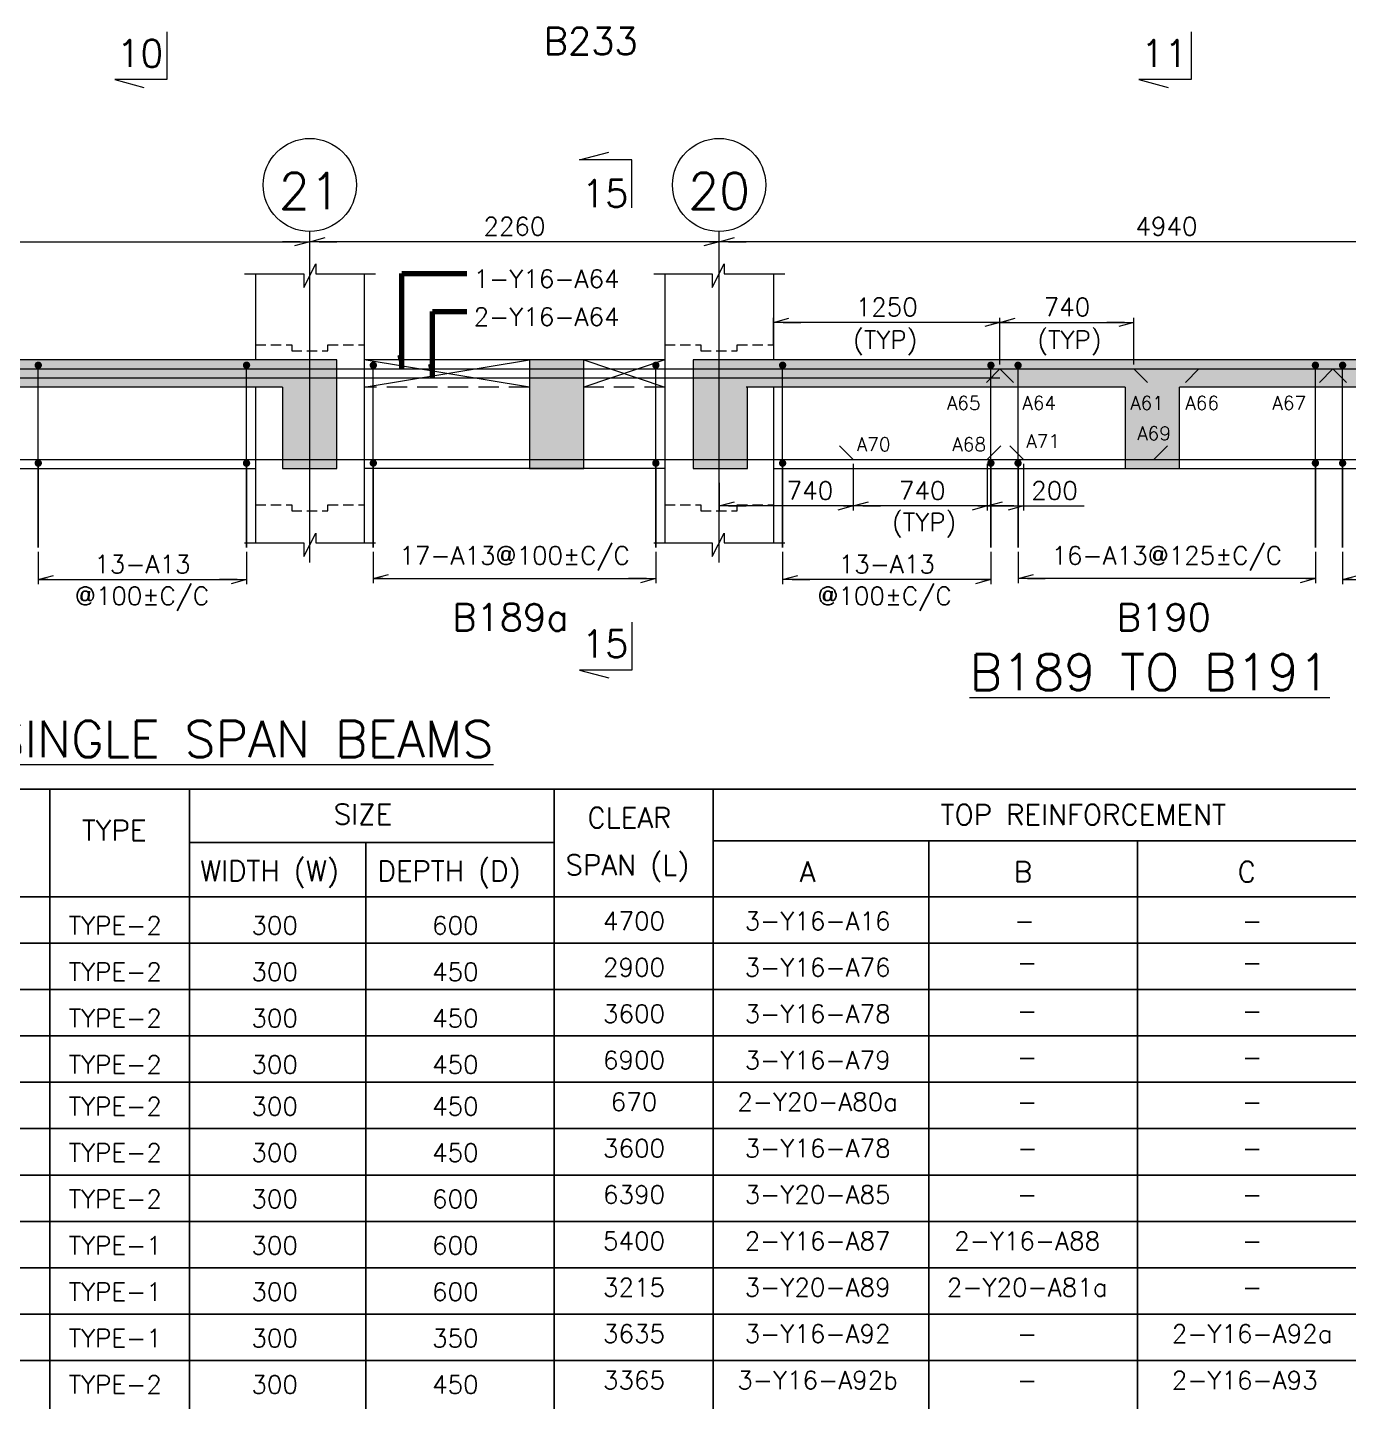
# Model space of a CAD drawing. Extents: x 875770 to 917820, y -160285 to -130585.
# Drawn here: x 881797 to 889091, y -152725 to -145138 of the extents above; entities that cross this region are included whole.
import ezdxf
from ezdxf.enums import TextEntityAlignment as Align
from ezdxf.lldxf.tags import DXFTag

# ---------------------------------------------------------------- set-up
doc = ezdxf.new("R2010")
doc.units = 0
doc.header["$LTSCALE"] = 450
doc.header["$MEASUREMENT"] = 0
doc.header["$PDMODE"] = 34
doc.header["$PDSIZE"] = 75
for name, pattern in [('( Hidden )', [0.375, 0.25, -0.125]), ('0', [0]), ('CENTER2', [1.125, 0.75, -0.125, 0.125, -0.125]), ('HIDDEN', [0.375, 0.25, -0.125])]:
    doc.linetypes.add(name, pattern=pattern)
for name, color, linetype, lineweight in [('2MM', 2, 'Continuous', 0), ('CIVIL', 3, 'Continuous', 0), ('CIVIL-GRID_NO_', 6, 'Continuous', 0), ('CIVILSHADE', 25, 'Continuous', 0), ('CVCJ', 2, 'Continuous', 0), ('CVELE', 4, 'Continuous', 0), ('CVTEXT', 3, 'Continuous', 0), ('CVTXT', 3, 'Continuous', 0), ('DIM', 2, 'Continuous', 0), ('GRID', 8, 'CENTER2', 0), ('LOGO', 7, 'Continuous', 0), ('MULLION', 4, 'Continuous', 0), ('REINFORCEMENT', 6, 'Continuous', 0), ('TEXT', 3, 'Continuous', 0)]:
    doc.layers.add(name, color=color, linetype=linetype, lineweight=lineweight)
doc.styles.add('ROAMNS', font='romans.shx', dxfattribs={"width": 0.8})
doc.styles.add('ROMANS', font='romans.shx', dxfattribs={"height": 150})
doc.styles.add('ROMANS_0', font='romans.shx')
doc.styles.get("Standard").update_dxf_attribs({"font": 'romans.shx'})
tags = doc.linetypes.add('( Dot )', pattern=[0.251, 0.001, -0.25]).pattern_tags.tags
tags[6:7] = [DXFTag(74, 4), DXFTag(75, 0), DXFTag(340, '0'), DXFTag(46, 1.0), DXFTag(50, 0.0), DXFTag(44, 0.0), DXFTag(45, 0.0)]
tags[4:5] = [DXFTag(74, 4), DXFTag(75, 0), DXFTag(340, '0'), DXFTag(46, 1.0), DXFTag(50, 0.0), DXFTag(44, 0.0), DXFTag(45, 0.0)]
tags = doc.linetypes.add('ACAD_ISO10W100', pattern=[18.5, 12, -3, 0.5, -3]).pattern_tags.tags
tags[10:11] = [DXFTag(74, 4), DXFTag(75, 0), DXFTag(340, '0'), DXFTag(46, 1.0), DXFTag(50, 0.0), DXFTag(44, 0.0), DXFTag(45, 0.0)]
tags[8:9] = [DXFTag(74, 4), DXFTag(75, 0), DXFTag(340, '0'), DXFTag(46, 1.0), DXFTag(50, 0.0), DXFTag(44, 0.0), DXFTag(45, 0.0)]
tags[6:7] = [DXFTag(74, 4), DXFTag(75, 0), DXFTag(340, '0'), DXFTag(46, 1.0), DXFTag(50, 0.0), DXFTag(44, 0.0), DXFTag(45, 0.0)]
tags[4:5] = [DXFTag(74, 4), DXFTag(75, 0), DXFTag(340, '0'), DXFTag(46, 1.0), DXFTag(50, 0.0), DXFTag(44, 0.0), DXFTag(45, 0.0)]
doc.dimstyles.new('CIVIL', dxfattribs={"dimtxt": 100, "dimasz": 0.31, "dimexe": 25, "dimexo": 25, "dimgap": 50, "dimtad": 1, "dimdec": 0, "dimlfac": 0.5, "dimzin": 0, "dimdsep": 46, "dimtxsty": 'ROMANS_0', "dimblk": 'TICK', "dimcen": 0.06, "dimclrd": 2, "dimclre": 2, "dimclrt": 3, "dimadec": 0, "dimazin": 0, "dimtfac": 1, "dimtdec": 0, "dimtofl": 0, "dimtmove": 0, "dimatfit": 3, "dimldrblk": 'TICK', "dimfxl": 1, "dimtolj": 1, "dimtzin": 0, "dimlwd": -1, "dimlwe": -1, "dimarcsym": 0})
doc.dimstyles.new('CIVIL_100', dxfattribs={"dimtxt": 100, "dimasz": 0.35, "dimexe": 25, "dimexo": 25, "dimgap": 35, "dimtad": 1, "dimdec": 0, "dimzin": 0, "dimdsep": 46, "dimtxsty": 'ROMANS_0', "dimblk": 'TICK', "dimcen": 0.5, "dimclrd": 256, "dimclre": 2, "dimclrt": 3, "dimadec": 0, "dimazin": 0, "dimtfac": 1, "dimtdec": 0, "dimtofl": 0, "dimtmove": 0, "dimatfit": 3, "dimldrblk": 'TICK', "dimfxl": 1, "dimtolj": 1, "dimtzin": 0, "dimlwd": -1, "dimlwe": -1, "dimarcsym": 0})

# ---------------------------------------------------------------- blocks, each defined once
blk = doc.blocks.new('TICK')
at = {"color": 2, "ltscale": 0.4}
blk.add_line((-150, 0), (-429, 0), dxfattribs=at)
at = {"color": 3, "linetype": 'ByBlock'}
for p, q in [((0, 0), (-241, -65)), ((-150, 0), (0, 0))]:
    blk.add_line(p, q, dxfattribs=at)
blk = doc.blocks.new('*D294')
at = {"layer": 'DEFPOINTS', "color": 0, "linetype": 'Continuous', "transparency": 16777216}
for p in [(883355.3, -146320.8), (878015.2, -146396.3), (883355.3, -146396.3)]:
    blk.add_point(p, dxfattribs=at)
at = {"layer": 'DIM', "color": 2, "linetype": 'Continuous', "transparency": 16777216}
for p, q in [((878015.2, -146371.3), (878015.2, -146295.8)), ((883355.3, -146371.3), (883355.3, -146295.8))]:
    blk.add_line(p, q, dxfattribs=at)
at = {"layer": 'DIM', "color": 0, "linetype": 'Continuous', "transparency": 16777216}
blk.add_line((878015.5, -146320.8), (883355, -146320.8), dxfattribs=at)
at = {"layer": 'DIM', "color": 0, "linetype": 'Continuous', "transparency": 16777216, "xscale": 0.3499999999999651, "yscale": 0.3499999999999651, "zscale": 0.3499999999999651, "rotation": 180}
blk.add_blockref('TICK', (878015.2, -146320.8), dxfattribs=at)
at = {"layer": 'DIM', "color": 0, "linetype": 'Continuous', "transparency": 16777216, "xscale": 0.3499999999999651, "yscale": 0.3499999999999651, "zscale": 0.3499999999999651}
blk.add_blockref('TICK', (883355.3, -146320.8), dxfattribs=at)
at = {"layer": 'DIM', "color": 3, "linetype": 'Continuous', "transparency": 16777216, "insert": (880685.2, -146235.8), "char_height": 100, "attachment_point": 5, "style": 'ROMANS_0'}
blk.add_mtext('\\A1;5340', dxfattribs=at)
blk = doc.blocks.new('*D295')
at = {"layer": 'DEFPOINTS', "color": 0, "linetype": 'Continuous', "transparency": 16777216}
for p in [(883355.3, -146320.8), (883355.3, -146396.3), (885615.3, -146396.3)]:
    blk.add_point(p, dxfattribs=at)
at = {"layer": 'DIM', "color": 2, "linetype": 'Continuous', "transparency": 16777216}
for p, q in [((883355.3, -146371.3), (883355.3, -146295.8)), ((885615.3, -146371.3), (885615.3, -146295.8))]:
    blk.add_line(p, q, dxfattribs=at)
at = {"layer": 'DIM', "color": 0, "linetype": 'Continuous', "transparency": 16777216}
blk.add_line((885615, -146320.8), (883355.7, -146320.8), dxfattribs=at)
at = {"layer": 'DIM', "color": 0, "linetype": 'Continuous', "transparency": 16777216, "xscale": 0.3499999999999651, "yscale": 0.3499999999999651, "zscale": 0.3499999999999651, "rotation": 180}
blk.add_blockref('TICK', (883355.3, -146320.8), dxfattribs=at)
at = {"layer": 'DIM', "color": 0, "linetype": 'Continuous', "transparency": 16777216, "xscale": 0.3499999999999651, "yscale": 0.3499999999999651, "zscale": 0.3499999999999651}
blk.add_blockref('TICK', (885615.3, -146320.8), dxfattribs=at)
at = {"layer": 'DIM', "color": 3, "linetype": 'Continuous', "transparency": 16777216, "insert": (884485.3, -146235.8), "char_height": 100, "attachment_point": 5, "style": 'ROMANS_0'}
blk.add_mtext('\\A1;2260', dxfattribs=at)
blk = doc.blocks.new('*D298')
at = {"layer": 'DEFPOINTS', "color": 0, "linetype": 'Continuous', "transparency": 16777216}
for p in [(885615.3, -146320.8), (885615.3, -146396.3), (890555.3, -146396.3)]:
    blk.add_point(p, dxfattribs=at)
at = {"layer": 'DIM', "color": 2, "linetype": 'Continuous', "transparency": 16777216}
for p, q in [((885615.3, -146371.3), (885615.3, -146295.8)), ((890555.3, -146371.3), (890555.3, -146295.8))]:
    blk.add_line(p, q, dxfattribs=at)
at = {"layer": 'DIM', "color": 0, "linetype": 'Continuous', "transparency": 16777216}
blk.add_line((890555, -146320.8), (885615.7, -146320.8), dxfattribs=at)
at = {"layer": 'DIM', "color": 0, "linetype": 'Continuous', "transparency": 16777216, "xscale": 0.3499999999999651, "yscale": 0.3499999999999651, "zscale": 0.3499999999999651, "rotation": 180}
blk.add_blockref('TICK', (885615.3, -146320.8), dxfattribs=at)
at = {"layer": 'DIM', "color": 0, "linetype": 'Continuous', "transparency": 16777216, "xscale": 0.3499999999999651, "yscale": 0.3499999999999651, "zscale": 0.3499999999999651}
blk.add_blockref('TICK', (890555.3, -146320.8), dxfattribs=at)
at = {"layer": 'DIM', "color": 3, "linetype": 'Continuous', "transparency": 16777216, "insert": (888085.3, -146235.8), "char_height": 100, "attachment_point": 5, "style": 'ROMANS_0'}
blk.add_mtext('\\A1;4940', dxfattribs=at)
blk = doc.blocks.new('*D299')
at = {"layer": 'DEFPOINTS', "color": 0, "linetype": 'ByBlock', "transparency": 16777216}
for p in [(883706, -148008.6), (885266, -148008.6), (885266, -148181.2)]:
    blk.add_point(p, dxfattribs=at)
at = {"layer": 'DIM', "color": 2, "linetype": 'ByBlock', "transparency": 16777216}
for p, q in [((883706, -148033.6), (883706, -148206.2)), ((885266, -148033.6), (885266, -148206.2))]:
    blk.add_line(p, q, dxfattribs=at)
at = {"layer": 'DIM', "color": 0, "linetype": 'ByBlock', "transparency": 16777216}
blk.add_line((883706.3, -148181.2), (885265.6, -148181.2), dxfattribs=at)
at = {"layer": 'DIM', "color": 0, "linetype": 'ByBlock', "transparency": 16777216, "xscale": 0.349999999999965, "yscale": 0.349999999999965, "zscale": 0.349999999999965, "rotation": 180}
blk.add_blockref('TICK', (883706, -148181.2), dxfattribs=at)
at = {"layer": 'DIM', "color": 0, "linetype": 'ByBlock', "transparency": 16777216, "xscale": 0.349999999999965, "yscale": 0.349999999999965, "zscale": 0.349999999999965}
blk.add_blockref('TICK', (885266, -148181.2), dxfattribs=at)
blk = doc.blocks.new('*D301')
at = {"layer": 'DEFPOINTS', "color": 0, "linetype": 'ByBlock', "transparency": 16777216}
for p in [(881856, -148008.6), (883006, -148008.6), (883006, -148186.3)]:
    blk.add_point(p, dxfattribs=at)
at = {"layer": 'DIM', "color": 2, "linetype": 'ByBlock', "transparency": 16777216}
for p, q in [((881856, -148033.6), (881856, -148211.3)), ((883006, -148033.6), (883006, -148211.3))]:
    blk.add_line(p, q, dxfattribs=at)
at = {"layer": 'DIM', "color": 0, "linetype": 'ByBlock', "transparency": 16777216}
blk.add_line((881856.3, -148186.3), (883005.6, -148186.3), dxfattribs=at)
at = {"layer": 'DIM', "color": 0, "linetype": 'ByBlock', "transparency": 16777216, "xscale": 0.349999999999965, "yscale": 0.349999999999965, "zscale": 0.349999999999965, "rotation": 180}
blk.add_blockref('TICK', (881856, -148186.3), dxfattribs=at)
at = {"layer": 'DIM', "color": 0, "linetype": 'ByBlock', "transparency": 16777216, "xscale": 0.349999999999965, "yscale": 0.349999999999965, "zscale": 0.349999999999965}
blk.add_blockref('TICK', (883006, -148186.3), dxfattribs=at)
blk = doc.blocks.new('*D305')
at = {"layer": 'DEFPOINTS', "color": 0, "linetype": 'ByBlock', "transparency": 16777216}
for p in [(887266, -148008.6), (888907.9, -148008.6), (887266, -148181.2)]:
    blk.add_point(p, dxfattribs=at)
at = {"layer": 'DIM', "color": 2, "linetype": 'ByBlock', "transparency": 16777216}
for p, q in [((887266, -148033.6), (887266, -148206.2)), ((888907.9, -148033.6), (888907.9, -148206.2))]:
    blk.add_line(p, q, dxfattribs=at)
at = {"layer": 'DIM', "color": 0, "linetype": 'ByBlock', "transparency": 16777216}
blk.add_line((888907.5, -148181.2), (887266.3, -148181.2), dxfattribs=at)
at = {"layer": 'DIM', "color": 0, "linetype": 'ByBlock', "transparency": 16777216, "xscale": 0.349999999999965, "yscale": 0.349999999999965, "zscale": 0.349999999999965, "rotation": 180}
blk.add_blockref('TICK', (887266, -148181.2), dxfattribs=at)
at = {"layer": 'DIM', "color": 0, "linetype": 'ByBlock', "transparency": 16777216, "xscale": 0.349999999999965, "yscale": 0.349999999999965, "zscale": 0.349999999999965}
blk.add_blockref('TICK', (888907.9, -148181.2), dxfattribs=at)
blk = doc.blocks.new('*D306')
at = {"layer": 'DEFPOINTS', "color": 0, "linetype": 'ByBlock', "transparency": 16777216}
for p in [(885966, -148008.6), (887116, -148008.6), (885966, -148186.3)]:
    blk.add_point(p, dxfattribs=at)
at = {"layer": 'DIM', "color": 2, "linetype": 'ByBlock', "transparency": 16777216}
for p, q in [((885966, -148033.6), (885966, -148211.3)), ((887116, -148033.6), (887116, -148211.3))]:
    blk.add_line(p, q, dxfattribs=at)
at = {"layer": 'DIM', "color": 0, "linetype": 'ByBlock', "transparency": 16777216}
blk.add_line((887115.6, -148186.3), (885966.3, -148186.3), dxfattribs=at)
at = {"layer": 'DIM', "color": 0, "linetype": 'ByBlock', "transparency": 16777216, "xscale": 0.349999999999965, "yscale": 0.349999999999965, "zscale": 0.349999999999965, "rotation": 180}
blk.add_blockref('TICK', (885966, -148186.3), dxfattribs=at)
at = {"layer": 'DIM', "color": 0, "linetype": 'ByBlock', "transparency": 16777216, "xscale": 0.349999999999965, "yscale": 0.349999999999965, "zscale": 0.349999999999965}
blk.add_blockref('TICK', (887116, -148186.3), dxfattribs=at)
blk = doc.blocks.new('*D307')
at = {"layer": 'DEFPOINTS', "color": 0, "linetype": 'ByBlock', "transparency": 16777216}
for p in [(889057.9, -148008.6), (890206, -148008.6), (890206, -148186.3)]:
    blk.add_point(p, dxfattribs=at)
at = {"layer": 'DIM', "color": 2, "linetype": 'ByBlock', "transparency": 16777216}
for p, q in [((889057.9, -148033.6), (889057.9, -148211.3)), ((890206, -148033.6), (890206, -148211.3))]:
    blk.add_line(p, q, dxfattribs=at)
at = {"layer": 'DIM', "color": 0, "linetype": 'ByBlock', "transparency": 16777216}
blk.add_line((889058.2, -148186.3), (890205.6, -148186.3), dxfattribs=at)
at = {"layer": 'DIM', "color": 0, "linetype": 'ByBlock', "transparency": 16777216, "xscale": 0.349999999999965, "yscale": 0.349999999999965, "zscale": 0.349999999999965, "rotation": 180}
blk.add_blockref('TICK', (889057.9, -148186.3), dxfattribs=at)
at = {"layer": 'DIM', "color": 0, "linetype": 'ByBlock', "transparency": 16777216, "xscale": 0.349999999999965, "yscale": 0.349999999999965, "zscale": 0.349999999999965}
blk.add_blockref('TICK', (890206, -148186.3), dxfattribs=at)
blk = doc.blocks.new('*D308')
at = {"layer": 'DEFPOINTS', "color": 0, "linetype": 'Continuous', "transparency": 16777216}
for p in [(887906, -146766.1), (887166, -147023.1), (887906, -147023.1)]:
    blk.add_point(p, dxfattribs=at)
at = {"layer": 'DIM', "color": 2, "linetype": 'Continuous', "transparency": 16777216}
for p, q in [((887166, -146998.1), (887166, -146741.1)), ((887906, -146998.1), (887906, -146741.1))]:
    blk.add_line(p, q, dxfattribs=at)
at = {"layer": 'DIM', "color": 0, "linetype": 'Continuous', "transparency": 16777216}
blk.add_line((887166.3, -146766.1), (887905.6, -146766.1), dxfattribs=at)
at = {"layer": 'DIM', "color": 0, "linetype": 'Continuous', "transparency": 16777216, "xscale": 0.3499999999999651, "yscale": 0.3499999999999651, "zscale": 0.3499999999999651, "rotation": 180}
blk.add_blockref('TICK', (887166, -146766.1), dxfattribs=at)
at = {"layer": 'DIM', "color": 0, "linetype": 'Continuous', "transparency": 16777216, "xscale": 0.3499999999999651, "yscale": 0.3499999999999651, "zscale": 0.3499999999999651}
blk.add_blockref('TICK', (887906, -146766.1), dxfattribs=at)
at = {"layer": 'DIM', "color": 3, "linetype": 'Continuous', "transparency": 16777216, "insert": (887536, -146681.1), "char_height": 100, "attachment_point": 5, "style": 'ROMANS_0'}
blk.add_mtext('\\A1;740', dxfattribs=at)
blk = doc.blocks.new('*D309')
at = {"layer": 'DEFPOINTS', "color": 0, "linetype": 'Continuous', "transparency": 16777216}
for p in [(885916, -146766.1), (885916, -146918.7), (887166, -147023.1)]:
    blk.add_point(p, dxfattribs=at)
at = {"layer": 'DIM', "color": 2, "linetype": 'Continuous', "transparency": 16777216}
for p, q in [((885916, -146893.7), (885916, -146741.1)), ((887166, -146998.1), (887166, -146741.1))]:
    blk.add_line(p, q, dxfattribs=at)
at = {"layer": 'DIM', "color": 0, "linetype": 'Continuous', "transparency": 16777216}
blk.add_line((887165.6, -146766.1), (885916.3, -146766.1), dxfattribs=at)
at = {"layer": 'DIM', "color": 0, "linetype": 'Continuous', "transparency": 16777216, "xscale": 0.3499999999999651, "yscale": 0.3499999999999651, "zscale": 0.3499999999999651, "rotation": 180}
blk.add_blockref('TICK', (885916, -146766.1), dxfattribs=at)
at = {"layer": 'DIM', "color": 0, "linetype": 'Continuous', "transparency": 16777216, "xscale": 0.3499999999999651, "yscale": 0.3499999999999651, "zscale": 0.3499999999999651}
blk.add_blockref('TICK', (887166, -146766.1), dxfattribs=at)
at = {"layer": 'DIM', "color": 3, "linetype": 'Continuous', "transparency": 16777216, "insert": (886541, -146681.1), "char_height": 100, "attachment_point": 5, "style": 'ROMANS_0'}
blk.add_mtext('\\A1;1250', dxfattribs=at)
blk = doc.blocks.new('*D310')
at = {"layer": 'DEFPOINTS', "color": 0, "linetype": 'Continuous', "transparency": 16777216}
for p in [(886355, -147523.1), (885615.3, -147627.4), (885615.3, -147780)]:
    blk.add_point(p, dxfattribs=at)
at = {"layer": 'DIM', "color": 2, "linetype": 'Continuous', "transparency": 16777216}
for p, q in [((886355, -147548.1), (886355, -147805)), ((885615.3, -147652.4), (885615.3, -147805))]:
    blk.add_line(p, q, dxfattribs=at)
at = {"layer": 'DIM', "color": 0, "linetype": 'Continuous', "transparency": 16777216}
blk.add_line((886354.6, -147780), (885615.7, -147780), dxfattribs=at)
at = {"layer": 'DIM', "color": 0, "linetype": 'Continuous', "transparency": 16777216, "xscale": 0.3499999999999651, "yscale": 0.3499999999999651, "zscale": 0.3499999999999651, "rotation": 180}
blk.add_blockref('TICK', (885615.3, -147780), dxfattribs=at)
at = {"layer": 'DIM', "color": 0, "linetype": 'Continuous', "transparency": 16777216, "xscale": 0.3499999999999651, "yscale": 0.3499999999999651, "zscale": 0.3499999999999651}
blk.add_blockref('TICK', (886355, -147780), dxfattribs=at)
at = {"layer": 'DIM', "color": 3, "linetype": 'Continuous', "transparency": 16777216, "insert": (886116.8, -147695), "char_height": 100, "attachment_point": 5, "style": 'ROMANS_0'}
blk.add_mtext('\\A1;740', dxfattribs=at)
blk = doc.blocks.new('*D311')
at = {"layer": 'DEFPOINTS', "color": 0, "linetype": 'Continuous', "transparency": 16777216}
for p in [(887096, -147523.1), (887296, -147523.1), (887096, -147780)]:
    blk.add_point(p, dxfattribs=at)
at = {"layer": 'DIM', "color": 2, "linetype": 'Continuous', "transparency": 16777216}
for p, q in [((887096, -147548.1), (887096, -147805)), ((887296, -147548.1), (887296, -147805))]:
    blk.add_line(p, q, dxfattribs=at)
at = {"layer": 'DIM', "color": 0, "linetype": 'Continuous', "transparency": 16777216}
for p, q in [((887096.3, -147780), (887295.6, -147780)), ((887296, -147780), (887630.7, -147780))]:
    blk.add_line(p, q, dxfattribs=at)
at = {"layer": 'DIM', "color": 0, "linetype": 'Continuous', "transparency": 16777216, "xscale": 0.3499999999999651, "yscale": 0.3499999999999651, "zscale": 0.3499999999999651, "rotation": 180}
blk.add_blockref('TICK', (887096, -147780), dxfattribs=at)
at = {"layer": 'DIM', "color": 0, "linetype": 'Continuous', "transparency": 16777216, "xscale": 0.3499999999999651, "yscale": 0.3499999999999651, "zscale": 0.3499999999999651}
blk.add_blockref('TICK', (887296, -147780), dxfattribs=at)
at = {"layer": 'DIM', "color": 3, "linetype": 'Continuous', "transparency": 16777216, "insert": (887467.1, -147695), "char_height": 100, "attachment_point": 5, "style": 'ROMANS_0'}
blk.add_mtext('\\A1;200', dxfattribs=at)
blk = doc.blocks.new('*D332')
at = {"layer": 'DEFPOINTS', "color": 0, "linetype": 'Continuous', "transparency": 16777216}
for p in [(886356, -147523.1), (887096, -147523.1), (886356, -147780)]:
    blk.add_point(p, dxfattribs=at)
at = {"layer": 'DIM', "color": 2, "linetype": 'Continuous', "transparency": 16777216}
for p, q in [((886356, -147548.1), (886356, -147805)), ((887096, -147548.1), (887096, -147805))]:
    blk.add_line(p, q, dxfattribs=at)
at = {"layer": 'DIM', "color": 0, "linetype": 'Continuous', "transparency": 16777216}
blk.add_line((887095.6, -147780), (886356.3, -147780), dxfattribs=at)
at = {"layer": 'DIM', "color": 0, "linetype": 'Continuous', "transparency": 16777216, "xscale": 0.3499999999999651, "yscale": 0.3499999999999651, "zscale": 0.3499999999999651, "rotation": 180}
blk.add_blockref('TICK', (886356, -147780), dxfattribs=at)
at = {"layer": 'DIM', "color": 0, "linetype": 'Continuous', "transparency": 16777216, "xscale": 0.3499999999999651, "yscale": 0.3499999999999651, "zscale": 0.3499999999999651}
blk.add_blockref('TICK', (887096, -147780), dxfattribs=at)
at = {"layer": 'DIM', "color": 3, "linetype": 'Continuous', "transparency": 16777216, "insert": (886736.5, -147695), "char_height": 100, "attachment_point": 5, "style": 'ROMANS_0'}
blk.add_mtext('\\A1;740', dxfattribs=at)

msp = doc.modelspace()

# ---------------------------------------------------------------- hatches: boundary and pattern name
at = {"layer": 'CIVILSHADE', "ltscale": 0.2}
for points in [[(877715.17, -147573.08), (877715.17, -146973.08), (883505.3, -146973.08), (883505.3, -147573.08), (883205.3, -147573.08), (883205.3, -147123.08), (881052.03, -147123.08), (881052.03, -147573.08), (880752.03, -147573.08), (880752.03, -147123.08), (878015.17, -147123.08), (878015.17, -147573.08)], [(884567.51, -147573.08), (884567.51, -146973.08), (884867.51, -146973.08), (884867.51, -147573.08)], [(890405.3, -147573.08), (890405.3, -147123.08), (888156.9, -147123.08), (888156.9, -147573.08), (887856.9, -147573.08), (887856.9, -147123.08), (885772.51, -147123.08), (885772.51, -147573.08), (885472.51, -147573.08), (885472.51, -146973.08), (896194.85, -146973.08), (896194.85, -147573.08), (895894.85, -147573.08), (895894.85, -147123.08), (890705.3, -147123.08), (890705.3, -147573.08)]]:
    msp.add_hatch(color=25, dxfattribs=at).paths.add_polyline_path(points)

# ---------------------------------------------------------------- linework, layer by layer
at = {"color": 1, "linetype": '( Dot )', "ltscale": 0.5}
for p, q in [((881855.96, -147543.36), (881855.96, -148008.6)), ((883005.96, -147543.36), (883005.96, -148008.6)), ((883705.96, -147543.36), (883705.96, -148008.6)), ((885265.96, -147543.36), (885265.96, -148008.6)), ((885965.96, -147543.36), (885965.96, -148008.6)), ((887115.96, -147543.36), (887115.96, -148008.6)), ((887265.96, -147543.36), (887265.96, -148008.6)), ((888907.85, -147543.36), (888907.85, -148008.6)), ((889057.85, -147543.36), (889057.85, -148008.6))]:
    msp.add_line(p, q, dxfattribs=at)
at = {"layer": '2MM', "color": 2, "lineweight": -2, "ltscale": 0.5}
for p, q in [((881920.08, -156129.79), (881920.08, -149344.21)), ((882690.23, -156129.79), (882690.23, -149344.21)), ((884704.68, -156129.79), (884704.68, -149344.21)), ((885583.24, -156129.79), (885583.24, -149344.21)), ((885583.24, -156129.79), (885583.24, -149344.21)), ((885583.24, -156129.79), (885583.24, -149419.31)), ((885583.24, -156129.79), (885583.24, -149568.21)), ((885583.24, -156129.79), (885583.24, -149568.21)), ((883664.16, -156129.79), (883664.16, -149638.47)), ((885583.24, -156129.79), (885583.24, -149643.31)), ((886773.4, -156129.79), (886773.4, -149629.97)), ((887926.31, -156129.79), (887926.31, -149629.97))]:
    msp.add_line(p, q, dxfattribs=at)
at = {"layer": 'CIVIL', "color": 3, "ltscale": 0.666667}
for p, q in [((883055.96, -146497.24), (883055.96, -146973.08)), ((883655.96, -146497.24), (883655.96, -147982.95)), ((885315.96, -146497.24), (885315.96, -147982.95)), ((885915.96, -146497.24), (885915.96, -146973.08)), ((883505.3, -146973.08), (877715.17, -146973.08)), ((885315.96, -146973.08), (883655.96, -146973.08)), ((896194.85, -146973.08), (885472.51, -146973.08)), ((883055.96, -147123.08), (883055.96, -147982.95)), ((885915.96, -147123.08), (885915.96, -147982.95)), ((879657.51, -147573.08), (883055.96, -147573.08)), ((885315.96, -147573.08), (883655.96, -147573.08)), ((885915.96, -147573.08), (887856.9, -147573.08)), ((888156.9, -147573.08), (890255.96, -147573.08))]:
    msp.add_line(p, q, dxfattribs=at)
at = {"layer": 'CIVIL', "color": 3, "linetype": 'Continuous'}
for p, q in [((883205.3, -147123.08), (881052.03, -147123.08)), ((885915.96, -147123.08), (885765.3, -147123.08)), ((887856.9, -147123.08), (885772.51, -147123.08)), ((890405.3, -147123.08), (888156.9, -147123.08))]:
    msp.add_line(p, q, dxfattribs=at)
at = {"layer": 'CIVIL', "color": 3, "linetype": 'Continuous', "ltscale": 0.515407}
msp.add_line((883205.3, -147123.08), (883205.3, -147573.08), dxfattribs=at)
at = {"layer": 'CIVIL', "color": 3, "linetype": '( Hidden )'}
for p, q in [((884567.51, -147123.08), (883655.96, -147123.08)), ((885315.96, -147123.08), (884867.51, -147123.08))]:
    msp.add_line(p, q, dxfattribs=at)
at = {"layer": 'CIVIL', "color": 2, "ltscale": 0.333333, "flags": 128}
for points in [[(882994.6, -146497.24), (883321.78, -146497.24), (883321.78, -146573.3), (883388.83, -146443.56), (883388.83, -146497.24), (883718.16, -146497.24)], [(885254.6, -146497.24), (885576.83, -146497.24), (885576.83, -146573.3), (885643.88, -146443.56), (885643.88, -146497.24), (885978.16, -146497.24)], [(882994.6, -147982.95), (883321.78, -147982.95), (883321.78, -148059.01), (883388.83, -147929.26), (883388.83, -147982.95), (883718.16, -147982.95)], [(885254.6, -147982.95), (885576.83, -147982.95), (885576.83, -148059.01), (885643.88, -147929.26), (885643.88, -147982.95), (885978.16, -147982.95)]]:
    msp.add_lwpolyline(points, dxfattribs=at)
at = {"layer": 'CIVIL', "color": 3, "linetype": 'Continuous', "ltscale": 0.666667, "flags": 128}
for points in [[(883205.3, -147123.08), (883205.3, -147573.08), (883505.3, -147573.08), (883505.3, -146973.08)], [(884567.51, -146973.08), (884567.51, -147573.08), (884867.51, -147573.08), (884867.51, -146973.08)], [(885472.51, -146973.08), (885472.51, -147573.08), (885772.51, -147573.08), (885772.51, -147123.08)], [(887856.9, -147123.08), (887856.9, -147573.08), (888156.9, -147573.08), (888156.9, -147123.08)]]:
    msp.add_lwpolyline(points, dxfattribs=at)
at = {"layer": 'CIVIL-GRID_NO_', "color": 6, "ltscale": 0.714288}
for centre in [(883355.3, -146007.29), (885615.3, -146007.29)]:
    msp.add_circle(centre, 257.14, dxfattribs=at)
at = {"layer": 'CVCJ', "color": 2, "linetype": 'HIDDEN', "ltscale": 0.5}
for points in [[(883055.96, -146889.74), (883255.3, -146889.74), (883255.3, -146923.08), (883455.3, -146923.08), (883455.3, -146889.74), (883655.96, -146889.74)], [(885315.96, -146889.74), (885515.3, -146889.74), (885515.3, -146923.08), (885715.3, -146923.08), (885715.3, -146889.74), (885915.96, -146889.74)], [(883055.96, -147773.08), (883255.3, -147773.08), (883255.3, -147806.41), (883455.3, -147806.41), (883455.3, -147773.08), (883655.96, -147773.08)], [(885315.96, -147773.08), (885515.3, -147773.08), (885515.3, -147806.41), (885715.3, -147806.41), (885715.3, -147773.08), (885915.96, -147773.08)]]:
    msp.add_lwpolyline(points, dxfattribs=at)
at = {"layer": 'CVELE', "color": 6, "ltscale": 0.5, "flags": 128}
for points in [[(882566.18, -145161.13), (882566.18, -145425.58), (882278.08, -145425.58), (882439.06, -145468.71)], [(888221.59, -145161.13), (888221.59, -145425.58), (887933.48, -145425.58), (888094.47, -145468.71)], [(885132.76, -146133.05), (885132.76, -145868.61), (884844.66, -145868.61), (885005.65, -145825.47)], [(885132.76, -148421.75), (885132.76, -148686.2), (884844.66, -148686.2), (885005.65, -148729.33)]]:
    msp.add_lwpolyline(points, dxfattribs=at)
at = {"layer": 'CVTXT', "color": 6, "lineweight": -2, "ltscale": 0.5}
for p, q in [((877603.67, -149344.21), (895111.92, -149344.21)), ((882690.23, -149638.47), (884704.68, -149638.47)), ((885583.24, -149629.97), (895111.92, -149629.97)), ((877603.67, -149937.97), (895111.92, -149937.97))]:
    msp.add_line(p, q, dxfattribs=at)
at = {"layer": 'CVTXT', "color": 1, "lineweight": -2, "ltscale": 0.5}
for p, q in [((877603.67, -150194.08), (895111.92, -150194.08)), ((877603.67, -150194.08), (895111.92, -150194.08)), ((877603.67, -150450.18), (895111.92, -150450.18)), ((877603.67, -150706.28), (895111.92, -150706.28)), ((877603.67, -150962.38), (895111.92, -150962.38)), ((877603.67, -151218.48), (895111.92, -151218.48)), ((877603.67, -151474.58), (895111.92, -151474.58)), ((877603.67, -151730.69), (895111.92, -151730.69)), ((877603.67, -151986.79), (895111.92, -151986.79)), ((877603.67, -152242.89), (895111.92, -152242.89)), ((877603.67, -152498.99), (895111.92, -152498.99))]:
    msp.add_line(p, q, dxfattribs=at)
at = {"layer": 'GRID', "color": 8, "linetype": 'ACAD_ISO10W100', "ltscale": 0.05}
for p, q in [((883355.3, -148092.85), (883355.3, -146264.55)), ((885615.3, -148092.85), (885615.3, -146264.55))]:
    msp.add_line(p, q, dxfattribs=at)
at = {"layer": 'GRID', "color": 8, "linetype": 'ACAD_ISO10W100', "ltscale": 0.025}
for p, q in [((884567.51, -147123.08), (883655.96, -146973.08)), ((883655.96, -147123.08), (884567.51, -146973.08)), ((884867.51, -146973.08), (885315.96, -147123.08)), ((885315.96, -146973.08), (884867.51, -147123.08))]:
    msp.add_line(p, q, dxfattribs=at)
at = {"layer": 'REINFORCEMENT', "linetype": 'ByBlock'}
for p, q in [((878075.44, -147023.08), (895834.58, -147023.08)), ((881855.96, -147543.36), (881855.96, -147002.79)), ((883005.96, -147543.36), (883005.96, -147002.79)), ((883705.96, -147543.36), (883705.96, -147002.79)), ((885265.96, -147543.36), (885265.96, -147002.79)), ((885965.96, -147543.36), (885965.96, -147002.79)), ((887165.96, -147023.08), (887090.96, -147098.08)), ((887115.96, -147543.36), (887115.96, -147002.79)), ((887165.96, -147023.08), (887240.96, -147098.08)), ((887265.96, -147543.36), (887265.96, -147002.79)), ((887905.96, -147023.08), (887980.96, -147098.08)), ((888264.65, -147023.08), (888189.65, -147098.08)), ((888907.85, -147543.36), (888907.85, -147002.79)), ((889004.65, -147023.08), (888929.65, -147098.08)), ((889004.65, -147023.08), (889079.65, -147098.08)), ((889057.85, -147543.36), (889057.85, -147002.79)), ((881705.96, -147073.08), (887165.96, -147073.08)), ((886355.96, -147523.08), (886280.96, -147448.08)), ((887095.96, -147523.08), (887170.96, -147448.08)), ((887295.96, -147523.08), (887220.96, -147448.08)), ((888015.96, -147523.08), (888090.96, -147448.08)), ((878075.44, -147523.08), (895834.58, -147523.08))]:
    msp.add_line(p, q, dxfattribs=at)
at = {"layer": 'REINFORCEMENT', "ltscale": 0.125, "const_width": 20.25, "flags": 128}
for points in [[(881866.08, -147002.79, -1), (881845.83, -147002.79, -1), (881866.08, -147002.79)], [(883016.08, -147002.79, -1), (882995.83, -147002.79, -1), (883016.08, -147002.79)], [(883695.83, -147002.79, 1), (883716.08, -147002.79, 1), (883695.83, -147002.79)], [(885276.08, -147002.79, -1), (885255.83, -147002.79, -1), (885276.08, -147002.79)], [(885955.83, -147002.79, 1), (885976.08, -147002.79, 1), (885955.83, -147002.79)], [(887105.83, -147002.79, 1), (887126.08, -147002.79, 1), (887105.83, -147002.79)], [(887255.83, -147002.79, 1), (887276.08, -147002.79, 1), (887255.83, -147002.79)], [(888917.98, -147002.79, -1), (888897.73, -147002.79, -1), (888917.98, -147002.79)], [(889067.98, -147002.79, -1), (889047.73, -147002.79, -1), (889067.98, -147002.79)], [(881866.08, -147543.36, 1), (881845.83, -147543.36, 1), (881866.08, -147543.36)], [(883016.08, -147543.36, 1), (882995.83, -147543.36, 1), (883016.08, -147543.36)], [(883695.83, -147543.36, -1), (883716.08, -147543.36, -1), (883695.83, -147543.36)], [(885276.08, -147543.36, 1), (885255.83, -147543.36, 1), (885276.08, -147543.36)], [(885955.83, -147543.36, -1), (885976.08, -147543.36, -1), (885955.83, -147543.36)], [(887105.83, -147543.36, -1), (887126.08, -147543.36, -1), (887105.83, -147543.36)], [(887255.83, -147543.36, -1), (887276.08, -147543.36, -1), (887255.83, -147543.36)], [(888917.98, -147543.36, 1), (888897.73, -147543.36, 1), (888917.98, -147543.36)], [(889067.98, -147543.36, 1), (889047.73, -147543.36, 1), (889067.98, -147543.36)]]:
    msp.add_lwpolyline(points, format="xyb", dxfattribs=at)

# ---------------------------------------------------------------- texts
at = {"layer": 'CIVIL-GRID_NO_', "color": 6}
for s, insert, char_height, attachment_point, line_spacing_factor in [('10', (882290.34, -145205.67), 150, 1, 0.671999), ('11', (887945.75, -145205.67), 150, 1, 0.671999), ('21', (883355.3, -146040.62), 200, 5, 0.6), ('15', (884856.92, -146129.61), 150, 7, 0.671999), ('20', (885615.3, -146040.62), 200, 5, 0.6), ('15', (884856.92, -148466.29), 150, 1, 0.671999)]:
    msp.add_mtext(s, dxfattribs=dict(at, insert=insert, char_height=char_height, attachment_point=attachment_point, line_spacing_factor=line_spacing_factor))
at = {"layer": 'CVTEXT', "color": 3, "lineweight": -2, "style": 'ROMANS'}
for s, p in [('TYPE-2', (882281.37, -150146.33)), ('300', (883161.32, -150146.33)), ('600', (884158.96, -150146.33)), ('4700', (885145.57, -150121.74)), ('3-Y16-A16', (886159.45, -150121.74)), ('-', (887301.17, -150121.74)), ('-', (888558.92, -150121.74)), ('TYPE-2', (882281.37, -150402.43)), ('300', (883161.32, -150402.43)), ('450', (884158.96, -150402.43)), ('2900', (885145.57, -150377.84)), ('3-Y16-A76', (886159.45, -150377.84)), ('-', (887316.19, -150351.99)), ('-', (888558.56, -150351.99)), ('3600', (885145.57, -150633.94)), ('3-Y16-A78', (886159.45, -150633.94)), ('TYPE-2', (882281.37, -150658.53)), ('300', (883161.32, -150658.53)), ('450', (884158.96, -150658.53)), ('-', (887316.19, -150617.49)), ('-', (888558.56, -150617.49)), ('TYPE-2', (882281.37, -150914.64)), ('300', (883161.32, -150914.64)), ('450', (884158.96, -150914.64)), ('6900', (885145.57, -150890.04)), ('3-Y16-A79', (886159.45, -150890.04)), ('-', (887316.19, -150873.6)), ('-', (888558.56, -150873.6)), ('TYPE-2', (882281.37, -151144.89)), ('300', (883161.32, -151144.89)), ('450', (884158.96, -151144.89)), ('670', (885145.57, -151120.29)), ('2-Y20-A80a', (886159.45, -151120.29)), ('-', (887316.19, -151120.29)), ('-', (888558.56, -151120.29)), ('3600', (885145.57, -151376.39)), ('3-Y16-A78', (886159.45, -151376.39)), ('TYPE-2', (882281.37, -151400.99)), ('300', (883161.32, -151400.99)), ('450', (884158.96, -151400.99)), ('-', (887318.09, -151376.39)), ('-', (888558.56, -151376.39)), ('TYPE-2', (882281.37, -151657.09)), ('300', (883161.32, -151657.09)), ('600', (884158.96, -151657.09)), ('6390', (885145.57, -151632.5)), ('3-Y20-A85', (886159.45, -151632.5)), ('-', (887316.19, -151632.5)), ('-', (888558.56, -151632.5)), ('TYPE-1', (882281.37, -151913.19)), ('300', (883161.32, -151913.19)), ('600', (884158.96, -151913.19)), ('5400', (885145.57, -151888.6)), ('2-Y16-A87', (886159.45, -151888.6)), ('2-Y16-A88', (887316.19, -151888.6)), ('-', (888558.56, -151888.6)), ('3215', (885145.57, -152144.7)), ('3-Y20-A89', (886159.45, -152144.7)), ('2-Y20-A81a', (887316.19, -152144.7)), ('TYPE-1', (882281.37, -152169.29)), ('300', (883161.32, -152169.29)), ('600', (884158.96, -152169.29)), ('-', (888558.56, -152144.7)), ('TYPE-1', (882281.37, -152425.39)), ('300', (883161.32, -152425.39)), ('350', (884158.96, -152425.39)), ('3635', (885145.57, -152400.8)), ('3-Y16-A92', (886159.45, -152400.8)), ('-', (887316.19, -152400.8)), ('2-Y16-A92a', (888558.56, -152400.8)), ('TYPE-2', (882281.37, -152681.5)), ('300', (883161.32, -152681.5)), ('450', (884158.96, -152681.5)), ('3365', (885145.57, -152656.9)), ('3-Y16-A92b', (886159.45, -152656.9)), ('2-Y16-A93', (888517.41, -152657.54)), ('-', (887316.19, -152656.9))]:
    msp.add_text(s, height=100, dxfattribs=at).set_placement(p, align=Align.CENTER)
at = {"layer": 'CVTXT', "color": 6, "lineweight": -2, "style": 'ROAMNS'}
for s, p in [('SIZE', (883487.29, -149538.2)), ('CLEAR ', (884888.16, -149557.99)), ('TOP REINFORCEMENT', (886837.93, -149541.41)), ('TYPE', (882096.49, -149628.13)), ('SPAN (L)', (884766.68, -149818.25)), ('WIDTH (W)', (882749.83, -149850.98)), ('DEPTH (D)', (883729.16, -149852.54)), ('A', (886059.63, -149856.37)), ('B', (887241.95, -149856.37)), ('C', (888477.97, -149856.37))]:
    msp.add_text(s, height=112.5, dxfattribs=at).set_placement(p)
at = {"layer": 'DIM', "color": 3, "linetype": 'ByBlock', "char_height": 100, "attachment_point": 5, "style": 'ROMANS_0'}
for s, insert in [('\\A1;17-A13@100±C/C', (884485.96, -148070)), ('\\A1;16-A13@125±C/C', (888086.91, -148070)), ('\\A1;13-A13', (882430.96, -148101.25)), ('\\A1;13-A13', (886540.96, -148101.25))]:
    msp.add_mtext(s, dxfattribs=dict(at, insert=insert))
at = {"layer": 'LOGO', "color": 6, "linetype": '0', "style": 'ROMANS'}
msp.add_text('%%uTABLE-1: REINF. DETAILS OF SINGLE SPAN BEAMS%%U', height=200, dxfattribs=at).set_placement((877597.44, -149167.01))
at = {"layer": 'MULLION', "color": 3}
for s, insert, char_height, attachment_point, line_spacing_factor in [('1-Y16-A64', (884259.88, -146575.37), 100, 7, 0.8), ('2-Y16-A64', (884259.88, -146784.98), 100, 7, 0.8), ('(TYP)', (886355.09, -146946.37), 100, 7, 0.8), ('(TYP)', (887371.95, -146946.37), 100, 7, 0.8), ('A65', (886872.55, -147173.39), 75, 1, 1.066666), ('A64', (887289.25, -147173.39), 75, 1, 1.066666), ('A61', (887884.78, -147173.39), 75, 1, 1.066666), ('A66', (888375.52, -147173.39), 75, 3, 1.066666), ('A67', (888856.37, -147173.39), 75, 3, 1.066666), ('A69', (888110.06, -147341.9), 75, 3, 1.066666), ('A70', (886375.34, -147401.93), 75, 1, 1.066666), ('A68', (886902.62, -147401.93), 75, 1, 1.066666), ('A71', (887497.72, -147384.44), 75, 3, 1.066666), ('(TYP)', (886569.84, -147953.13), 100, 7, 0.8), ('@100±C/C', (882799.62, -148359.78), 100, 9, 0.8), ('@100±C/C', (886158.01, -148359.78), 100, 7, 0.8)]:
    msp.add_mtext(s, dxfattribs=dict(at, insert=insert, char_height=char_height, attachment_point=attachment_point, line_spacing_factor=line_spacing_factor))
at = {"layer": 'TEXT', "color": 6, "attachment_point": 7, "style": 'ROMANS'}
for s, insert, char_height, line_spacing_factor in [('B233', (884645.36, -145287.59), 150, 0.8), ('B189a', (884140.7, -148469.39), 150, 0.8), ('B190', (887810.32, -148469.39), 150, 0.8), ('\\LB189 TO B191', (886998.63, -148797.88), 200, 0.634132)]:
    msp.add_mtext(s, dxfattribs=dict(at, insert=insert, char_height=char_height, line_spacing_factor=line_spacing_factor))

# ---------------------------------------------------------------- dimensions: what is measured, and where the dimension line sits
at = {"layer": 'DIM', "linetype": 'Continuous'}
for base, p1, p2, picture, middle in [((883355.3, -146320.78), (878015.17, -146396.33), (883355.3, -146396.33), '*D294', (880685.24, -146235.78)), ((887905.96, -146766.13), (887165.96, -147023.08), (887905.96, -147023.08), '*D308', (887535.96, -146681.13))]:
    dim = msp.add_linear_dim(base=base, p1=p1, p2=p2, dimstyle='CIVIL_100', override={"dimtxt": 100, "dimasz": 0.35, "dimexe": 25, "dimexo": 25, "dimgap": 35, "dimcen": 0.5, "dimclrd": 0, "dimlwe": 65535}, dxfattribs=at)
    dim.commit()
    dim.dimension.update_dxf_attribs({"geometry": picture, "text_midpoint": middle})
for base, p1, p2, picture, middle in [((883355.3, -146320.78), (885615.3, -146396.33), (883355.3, -146396.33), '*D295', (884485.3, -146235.78)), ((885615.3, -146320.78), (890555.3, -146396.33), (885615.3, -146396.33), '*D298', (888085.3, -146235.78)), ((885915.96, -146766.13), (887165.96, -147023.08), (885915.96, -146918.71), '*D309', (886540.96, -146681.13))]:
    dim = msp.add_linear_dim(base=base, p1=p1, p2=p2, angle=180, dimstyle='CIVIL_100', override={"dimtxt": 100, "dimasz": 0.35, "dimexe": 25, "dimexo": 25, "dimgap": 35, "dimcen": 0.5, "dimclrd": 0, "dimlwe": 65535}, dxfattribs=at)
    dim.commit()
    dim.dimension.update_dxf_attribs({"geometry": picture, "text_midpoint": middle})
for base, p1, p2, picture, middle in [((885615.3, -147780.02), (886354.96, -147523.08), (885615.3, -147627.44), '*D310', (886116.83, -147780.02)), ((886355.96, -147780.02), (887095.96, -147523.08), (886355.96, -147523.08), '*D332', (886736.46, -147780.02)), ((887095.96, -147780.02), (887295.96, -147523.08), (887095.96, -147523.08), '*D311', (887467.15, -147780.02))]:
    dim = msp.add_linear_dim(base=base, p1=p1, p2=p2, angle=180, dimstyle='CIVIL_100', override={"dimtxt": 100, "dimasz": 0.35, "dimexe": 25, "dimexo": 25, "dimgap": 35, "dimcen": 0.5, "dimclrd": 0, "dimlwe": 65535}, dxfattribs=at)
    dim.commit()
    dim.dimension.update_dxf_attribs({"geometry": picture, "text_midpoint": middle, "dimtype": 160})
at = {"layer": 'DIM', "linetype": 'ByBlock'}
for base, p1, p2, picture, middle in [((883005.96, -148186.25), (881855.96, -148008.6), (883005.96, -148008.6), '*D301', (882430.96, -148186.25)), ((885265.96, -148181.19), (883705.96, -148008.6), (885265.96, -148008.6), '*D299', (884485.96, -148181.19)), ((890205.96, -148186.25), (889057.85, -148008.6), (890205.96, -148008.6), '*D307', (889631.91, -148186.25))]:
    dim = msp.add_linear_dim(base=base, p1=p1, p2=p2, text=' ', dimstyle='CIVIL_100', override={"dimtxt": 100, "dimasz": 0.35, "dimexe": 25, "dimexo": 25, "dimgap": 35, "dimcen": 0.5, "dimclrd": 0, "dimlwe": 65535}, dxfattribs=at)
    dim.commit()
    dim.dimension.update_dxf_attribs({"geometry": picture, "text_midpoint": middle})
for base, p1, p2, picture, middle in [((885965.96, -148186.25), (887115.96, -148008.6), (885965.96, -148008.6), '*D306', (886540.96, -148186.25)), ((887265.96, -148181.19), (888907.85, -148008.6), (887265.96, -148008.6), '*D305', (888086.91, -148181.19))]:
    dim = msp.add_linear_dim(base=base, p1=p1, p2=p2, angle=180, text=' ', dimstyle='CIVIL_100', override={"dimtxt": 100, "dimasz": 0.35, "dimexe": 25, "dimexo": 25, "dimgap": 35, "dimcen": 0.5, "dimclrd": 0, "dimlwe": 65535}, dxfattribs=at)
    dim.commit()
    dim.dimension.update_dxf_attribs({"geometry": picture, "text_midpoint": middle})

# ---------------------------------------------------------------- leaders
at = {"layer": 'DIM', "ltscale": 0.4}
for points in [[(883863.73, -147023.08), (883863.73, -146495.91), (884222.44, -146495.91)], [(884032.69, -147073.08), (884032.69, -146705.52), (884222.44, -146705.52)]]:
    msp.add_leader(points, dimstyle='CIVIL', override={"dimscale": 1, "dimtxt": 100, "dimasz": 0.31, "dimgap": 50, "dimlfac": 0.75, "dimtxsty": 'ROMANS_0', "dimclrd": 0, "dimldrblk": 'TICK', "dimfxl": 100, "dimlwd": 65534, "dimarcsym": 1}, dxfattribs=at)

doc.saveas('drawing.dxf')
